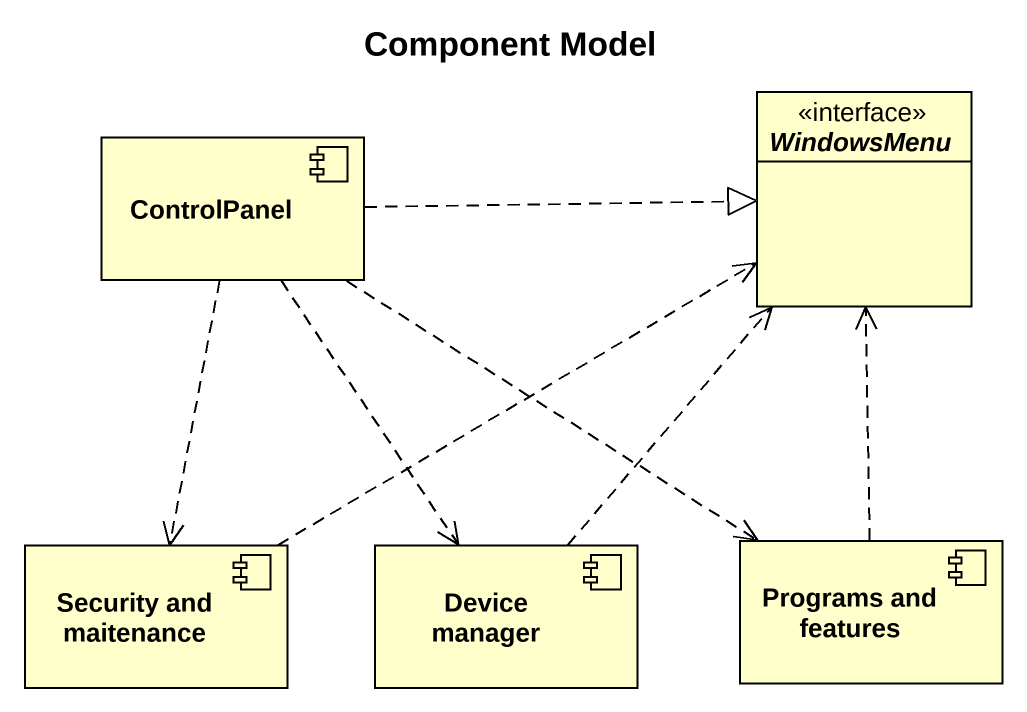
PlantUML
@startuml
title Component Model
allowmixing
hide circle
hide empty members
interface WindowsMenu
component ControlPanel
component "Security and maitenance" as Security_and_maitenance
component "Device manager" as Device_manager
component "Programs and features" as Programs_and_features
ControlPanel .right.|> WindowsMenu
ControlPanel ..> Security_and_maitenance
ControlPanel ..> Device_manager
ControlPanel ..> Programs_and_features
Security_and_maitenance .right.> WindowsMenu
Device_manager .up.> WindowsMenu
Programs_and_features .up.> WindowsMenu
@enduml
